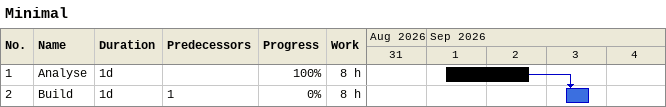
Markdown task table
Minimal

| ID | Task | Duration | Start | Finish | Predecessors | % complete | Work (h) |
|---|---|---|---|---|---|---|---|
| 1 | Analyse | 1d | 2026-09-01 | 2026-09-02 |  | 100 | 8 |
| 2 | Build | 1d | 2026-09-03 | 2026-09-03 | 1 | 0 | 8 |
